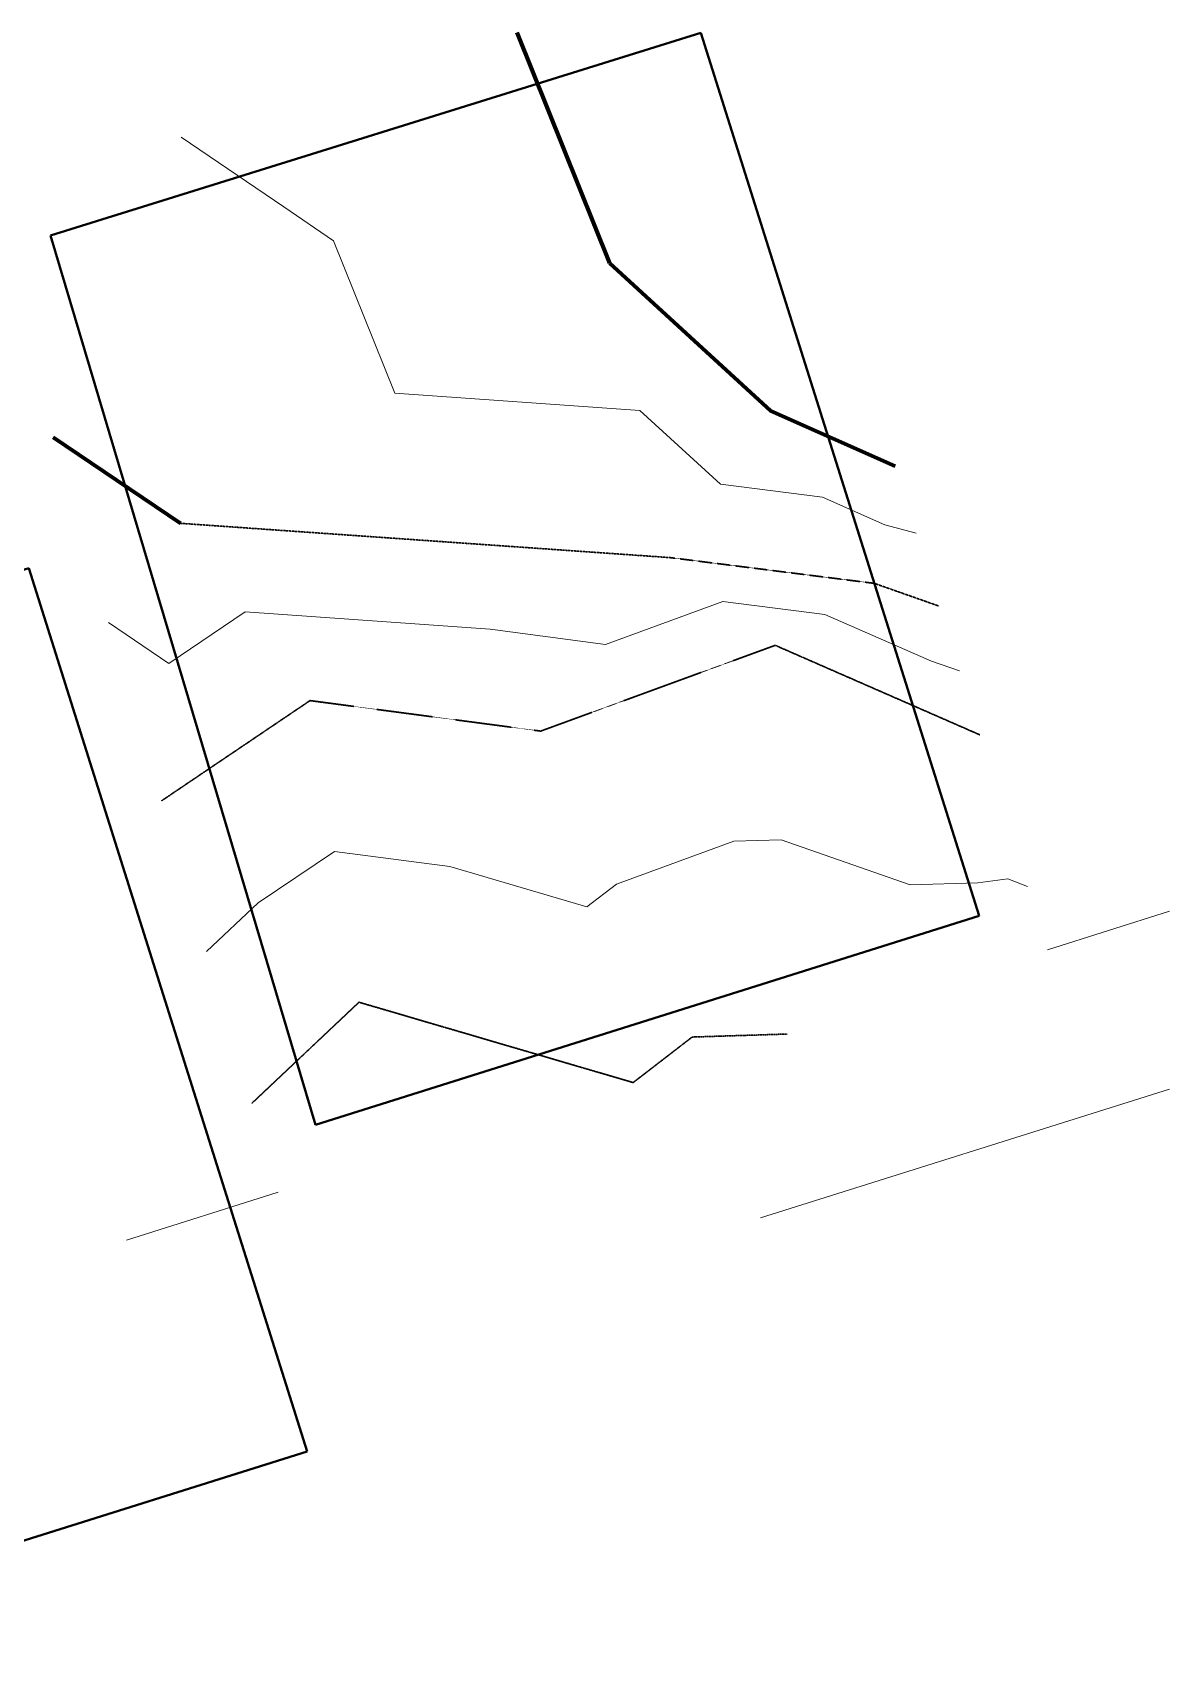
# Model space of a CAD drawing. Header units: millimetres. Extents: x -9559 to 23034, y -7226 to 22400.
# Drawn here: x 2346 to 23034, y -7226 to 22400 of the extents above; entities that cross this region are included whole.
import ezdxf

# ---------------------------------------------------------------- set-up
doc = ezdxf.new("R2010")
doc.units = ezdxf.units.MM
doc.header["$LTSCALE"] = 0.02
doc.linetypes.add('ACAD_ISO02W100', pattern=[15, 12, -3])
for name, color, linetype, lineweight in [('A-DETL', 90, 'Continuous', 9), ('C-TOPO-MAJR', 7, 'Continuous', 70), ('C-TOPO-MINR', 7, 'Continuous', 18), ('TT-Terreno', 250, 'Continuous', 40)]:
    doc.layers.add(name, color=color, linetype=linetype, lineweight=lineweight)
doc.layers.add('TT-CURVAS DN', color=128, linetype='ACAD_ISO02W100', lineweight=9, transparency=0.2)

# ---------------------------------------------------------------- blocks, each defined once
blk = doc.blocks.new('Family - ___-505089-Site')
at = {"layer": 'TT-Terreno'}
for p, q in [((-9582, 8943), (2255, 12636)), ((2255, 12636), (7318, -3439)), ((-4757, -7243), (-9582, 8943)), ((7318, -3439), (-4757, -7243))]:
    blk.add_line(p, q, dxfattribs=at)

msp = doc.modelspace()

# ---------------------------------------------------------------- linework, layer by layer
at = {"layer": 'A-DETL'}
for p, q in [((23034.221, 6407.77), (20814.104, 5707.742)), ((23034.221, 3172.523), (15595.256, 826.932)), ((6817.862, 1294.565), (4055.323, 423.504))]:
    msp.add_line(p, q, dxfattribs=at)
at = {"layer": 'C-TOPO-MAJR'}
for p, q in [((11158.238, 22399.709), (12846.667, 18201.452)), ((12846.668, 18201.452), (15772.888, 15516.569)), ((15772.888, 15516.569), (18042.379, 14507.709)), ((2721.364, 15038.296), (5036.374, 13468.215))]:
    msp.add_line(p, q, dxfattribs=at)
at = {"layer": 'C-TOPO-MINR'}
for p, q in [((17854.014, 13441.416), (18425.828, 13290.295)), ((3726.699, 11665.402), (4828.22, 10918.331)), ((18314.574, 6886.273), (19544.778, 6922.699))]:
    msp.add_line(p, q, dxfattribs=at)
at = {"layer": 'C-TOPO-MINR', "flags": 128}
for points in [[(5048.506, 20493.512), (6918.768, 19225.067), (7825.334, 18610.218), (8941.521, 15834.834)], [(8941.521, 15834.834), (13399.482, 15522.603), (14862.592, 14180.162)], [(14862.592, 14180.162), (16719.268, 13945.847), (17854.014, 13441.416)], [(4828.22, 10918.331), (6215.912, 11855.023), (10673.873, 11542.792), (12772.758, 11265.254)], [(12772.758, 11265.254), (14906.335, 12045.831), (16763.011, 11811.516), (18705.78, 10961.554), (19215.798, 10782.213)], [(12434.338, 6488.681), (12971.432, 6902.893), (15105.008, 7683.47), (15969.289, 7710.648), (18314.574, 6886.273)], [(5512.794, 5673.063), (6453.049, 6560.495), (7840.742, 7497.187), (9939.626, 7219.649), (12434.338, 6488.681)], [(19544.779, 6922.699), (20094.667, 6999.428), (20452.439, 6855.994)]]:
    msp.add_lwpolyline(points, dxfattribs=at)
at = {"layer": 'TT-CURVAS DN', "lineweight": 30, "flags": 128}
for points in [[(5036.374, 13468.215), (13952.296, 12843.754), (17665.649, 12375.124), (18844.661, 11960.54)], [(4694.437, 8418.646), (7395.451, 10241.831), (11593.22, 9686.754), (15860.373, 11247.908), (19581.949, 9619.718)], [(6335.802, 2911.876), (8286.032, 4752.543), (13275.456, 3290.607), (14349.644, 4119.031), (16078.206, 4173.389)]]:
    msp.add_lwpolyline(points, dxfattribs=at)

# ---------------------------------------------------------------- block references
at = {"layer": 'TT-Terreno'}
for p in [(12253.773, 9761.588), (22.827, 16.378)]:
    msp.add_blockref('Family - ___-505089-Site', p, dxfattribs=at)

doc.saveas('drawing.dxf')
